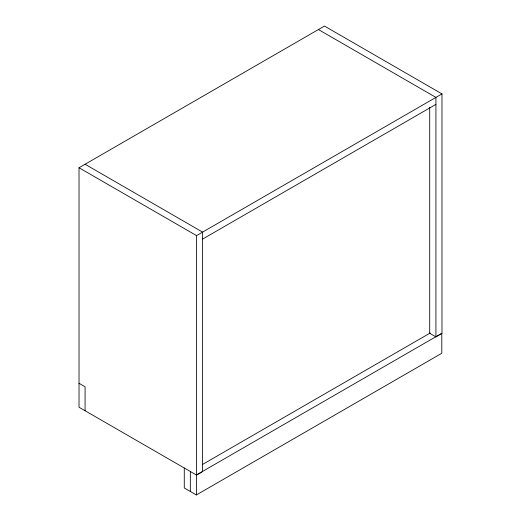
<?xml version="1.0" encoding="UTF-8"?>
<svg xmlns="http://www.w3.org/2000/svg" width="521" height="521" viewBox="0 0 521 521"><rect width="100%" height="100%" fill="white"/><g stroke="black" fill="none" stroke-linecap="round" stroke-linejoin="round"><path stroke-width="0.78" d="M85.073 164.252L202.597 232.112L202.597 471.603L196.547 475.093L79.023 407.24L79.023 167.749L324.453 26.05L441.977 93.904L441.977 333.394L435.927 336.885L429.617 333.245M79.023 167.749L196.547 235.603L441.977 93.904M202.597 239.093L435.927 104.382M202.285 464.595L430.131 333.049M196.378 494.95L441.808 353.251L441.808 333.297L196.378 474.989L196.378 494.95L184.278 487.962L184.278 468.008M318.403 29.541L435.927 97.394L435.927 336.885M79.023 383.287L85.073 386.784L85.073 410.73M429.708 107.293L429.708 333.297M196.547 235.603L196.547 475.093M190.328 471.498L190.328 491.459"/></g></svg>
